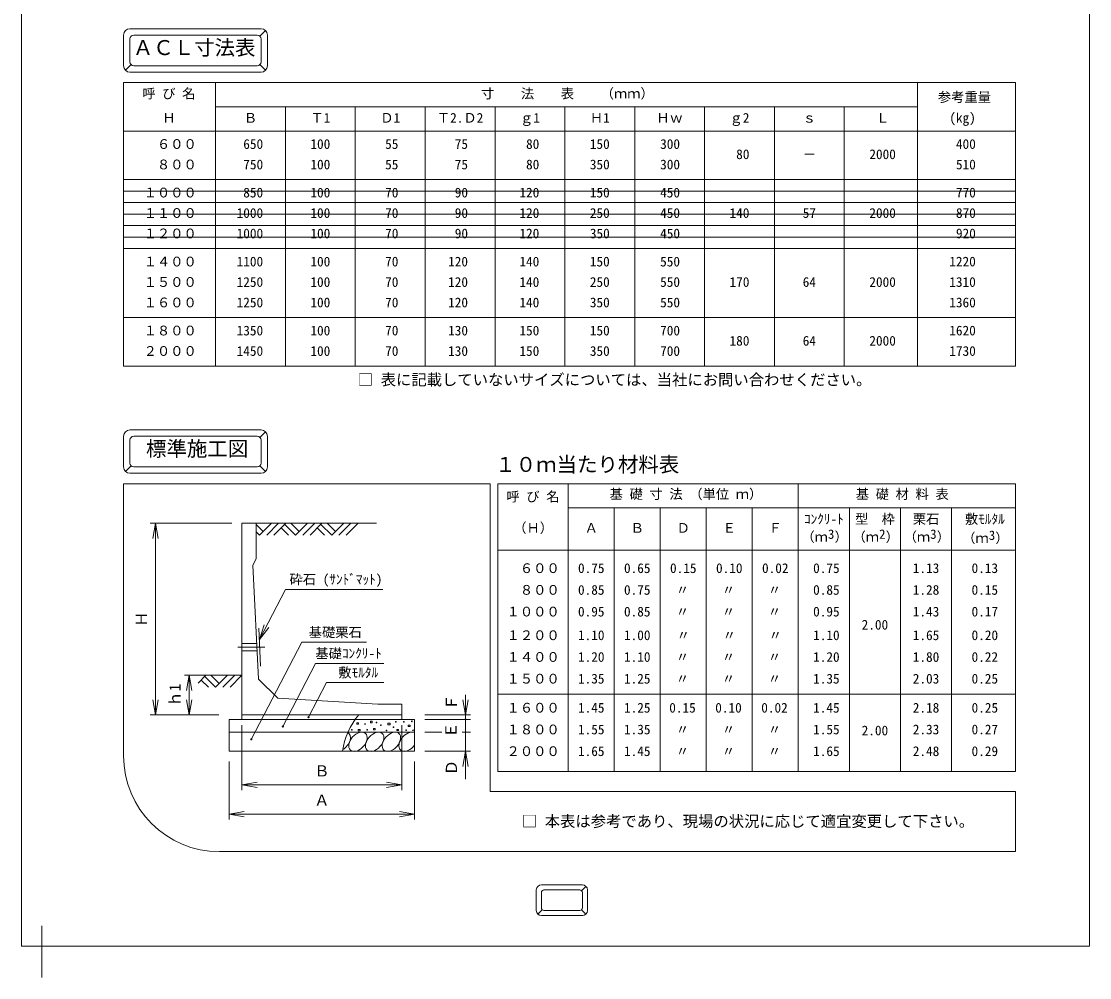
# Model space of a CAD drawing. Units: millimetres, scale not verified. Extents: x 7608 to 29127, y 3804 to 14804.
# Drawn here: x 24947 to 29127, y 6412 to 10155 of the extents above; entities that cross this region are included whole.
import ezdxf
from ezdxf.enums import TextEntityAlignment as Align

# ---------------------------------------------------------------- set-up
doc = ezdxf.new("R2010")
doc.units = ezdxf.units.MM
doc.layers.add('1', color=4, linetype='Continuous', lineweight=18)
doc.styles.add('ＭＳ ゴシック-5.0-0.0', font='')
doc.styles.get('ＭＳ ゴシック-5.0-0.0').set_extended_font_data('ＭＳ ゴシック-5.0-0.0')

msp = doc.modelspace()

# ---------------------------------------------------------------- linework, layer by layer
at = {"layer": '1', "color": 2}
for p, q in [((24947.426, 6535.051), (24947.426, 12575.051)), ((29127.426, 12575.051), (29127.426, 6535.051)), ((28837.426, 9915.051), (25347.426, 9915.051)), ((25347.426, 9915.051), (25347.426, 8805.051)), ((28837.426, 8805.051), (28837.426, 9915.051)), ((28837.426, 9725.051), (25347.426, 9725.051)), ((25347.426, 9490.051), (28837.426, 9490.051)), ((25347.426, 9445.051), (28837.426, 9445.051)), ((25347.426, 9400.051), (28837.426, 9400.051)), ((25347.426, 9355.051), (28837.426, 9355.051)), ((25347.426, 9310.051), (28837.426, 9310.051)), ((25347.426, 9265.051), (28837.426, 9265.051)), ((25347.426, 8805.051), (28837.426, 8805.051)), ((26782.426, 8345.051), (25347.426, 8345.051)), ((25347.426, 7280.051), (25347.426, 8345.051)), ((26782.426, 8345.051), (26782.426, 7140.627)), ((28837.426, 8345.051), (26812.426, 8345.051)), ((26812.426, 8345.051), (26812.426, 7218.805)), ((28837.426, 8345.051), (28837.426, 7218.805)), ((25810.605, 8190.245), (25810.605, 7422.745)), ((25865.652, 8190.245), (25810.605, 8190.245)), ((25865.652, 8190.245), (26336.543, 8190.245)), ((25865.652, 8190.245), (25865.652, 8051.363)), ((28837.426, 8085.051), (26812.426, 8085.051)), ((25865.652, 8051.363), (25853.124, 8026.363)), ((25853.124, 8026.363), (25875.605, 7580.245)), ((25876.274, 7779.881), (25883.755, 7631.428)), ((25810.605, 7595.206), (25585.832, 7595.206)), ((25875.605, 7580.245), (25950.605, 7505.245)), ((25950.605, 7505.245), (26342.856, 7482.745)), ((26342.856, 7482.745), (26435.605, 7482.745)), ((26435.605, 7482.745), (26435.605, 7422.745)), ((26485.605, 7422.745), (25760.605, 7422.745)), ((25760.605, 7422.745), (25760.605, 7297.745)), ((25810.605, 7440.245), (26435.605, 7440.245)), ((26485.605, 7422.745), (26485.605, 7297.745)), ((26485.605, 7372.745), (25760.605, 7372.745)), ((26485.605, 7297.745), (25760.605, 7297.745)), ((28837.426, 7218.805), (26812.426, 7218.805)), ((28837.426, 7140.627), (26782.426, 7140.627)), ((28837.426, 7140.627), (28837.426, 6905.051)), ((25722.426, 6905.051), (28837.426, 6905.051)), ((24947.426, 6535.051), (29127.426, 6535.051))]:
    msp.add_line(p, q, dxfattribs=at)
at = {"layer": '1'}
for p, q in [((25885.369, 10125.767), (25372.426, 10125.767)), ((25880.975, 10096.374), (25903.046, 10118.445)), ((25347.426, 10100.767), (25347.426, 9980.767)), ((25372.426, 10085.767), (25372.426, 9995.767)), ((25387.426, 10100.767), (25870.369, 10100.767)), ((25885.369, 9995.767), (25885.369, 10085.767)), ((25910.369, 9980.767), (25910.369, 10100.767)), ((25376.819, 9985.16), (25354.748, 9963.089)), ((25885.369, 9955.767), (25372.426, 9955.767)), ((25870.369, 9980.767), (25387.426, 9980.767)), ((25880.975, 9985.16), (25903.046, 9963.089)), ((25707.426, 9915.051), (25707.426, 8805.051)), ((28454.093, 9915.051), (28454.093, 8805.051)), ((28454.093, 9820.051), (25707.426, 9820.051)), ((25980.759, 9820.051), (25980.759, 8805.051)), ((26254.093, 9820.051), (26254.093, 8805.051)), ((26527.426, 9820.051), (26527.426, 8805.051)), ((26800.759, 9820.051), (26800.759, 8805.051)), ((27074.093, 9820.051), (27074.093, 8805.051)), ((27347.426, 9820.051), (27347.426, 8805.051)), ((27620.759, 9820.051), (27620.759, 8805.051)), ((27894.093, 9820.051), (27894.093, 8805.051)), ((28167.426, 9820.051), (28167.426, 8805.051)), ((25347.426, 9535.051), (28837.426, 9535.051)), ((25347.426, 9265.051), (28837.426, 9265.051)), ((25347.426, 8995.051), (28837.426, 8995.051)), ((25347.426, 8530.767), (25347.426, 8410.767)), ((25885.369, 8555.767), (25372.426, 8555.767)), ((25387.426, 8530.767), (25870.369, 8530.767)), ((25880.975, 8526.374), (25903.046, 8548.445)), ((25910.369, 8410.767), (25910.369, 8530.767)), ((25372.426, 8515.767), (25372.426, 8425.767)), ((25885.369, 8425.767), (25885.369, 8515.767)), ((25376.819, 8415.16), (25354.748, 8393.089)), ((25870.369, 8410.767), (25387.426, 8410.767)), ((25880.975, 8415.16), (25903.046, 8393.089)), ((25885.369, 8385.767), (25372.426, 8385.767)), ((27087.426, 8345.051), (27087.426, 7218.805)), ((27987.426, 8345.051), (27987.426, 7218.805)), ((27087.426, 8250.051), (28837.426, 8250.051)), ((27267.426, 8250.051), (27267.426, 7218.805)), ((27447.426, 8250.051), (27447.426, 7218.805)), ((27627.426, 8250.051), (27627.426, 7218.805)), ((27807.426, 8250.051), (27807.426, 7218.805)), ((28187.426, 8250.051), (28187.426, 7218.805)), ((28387.426, 8250.051), (28387.426, 7218.805)), ((28587.426, 8250.051), (28587.426, 7218.805)), ((25770.605, 8190.245), (25451.663, 8190.245)), ((25472.476, 8190.245), (25462.057, 8131.157)), ((25472.476, 8190.245), (25472.476, 7440.245)), ((25472.476, 8190.245), (25482.895, 8131.157)), ((25893.179, 8157.672), (25865.652, 8185.198)), ((25879.037, 8143.53), (25865.652, 8156.914)), ((25925.752, 8190.245), (25879.037, 8143.53)), ((25954.037, 8190.245), (25907.321, 8143.53)), ((25982.321, 8190.245), (25935.605, 8143.53)), ((25992.174, 8143.53), (25963.889, 8171.814)), ((26020.458, 8143.53), (25978.032, 8185.956)), ((26034.6, 8157.672), (26002.027, 8190.245)), ((26067.174, 8190.245), (26020.458, 8143.53)), ((26095.458, 8190.245), (26048.742, 8143.53)), ((26123.742, 8190.245), (26077.027, 8143.53)), ((26133.595, 8143.53), (26105.311, 8171.814)), ((26161.879, 8143.53), (26119.453, 8185.956)), ((26176.022, 8157.672), (26143.448, 8190.245)), ((26208.595, 8190.245), (26161.879, 8143.53)), ((26236.879, 8190.245), (26190.164, 8143.53)), ((26265.164, 8190.245), (26218.448, 8143.53)), ((25879.302, 7735.067), (25981.342, 7931.487)), ((25981.342, 7931.487), (26361.168, 7931.487)), ((25879.302, 7735.067), (25897.296, 7792.305)), ((25879.302, 7735.067), (25915.788, 7782.699)), ((25794.762, 7705.245), (25900.443, 7705.245)), ((25810.605, 7719.245), (25868.6, 7719.245)), ((25810.605, 7691.245), (25870.011, 7691.245)), ((26044.508, 7724.312), (25847.25, 7344.605)), ((26298.264, 7724.312), (26044.508, 7724.312)), ((26098.672, 7641.634), (25970.578, 7395.065)), ((26098.672, 7641.634), (26366.168, 7641.634)), ((25603.713, 7595.206), (25593.295, 7536.118)), ((25603.713, 7595.206), (25603.713, 7440.245)), ((25603.713, 7595.206), (25614.132, 7536.118)), ((25669.184, 7595.206), (25638.888, 7564.911)), ((25679.037, 7548.491), (25650.752, 7576.775)), ((25707.321, 7548.491), (25664.895, 7590.917)), ((25721.463, 7562.633), (25688.889, 7595.206)), ((25754.037, 7595.206), (25707.321, 7548.491)), ((25782.321, 7595.206), (25735.605, 7548.491)), ((25810.605, 7595.206), (25763.889, 7548.491)), ((26140.899, 7566.634), (26070.902, 7431.896)), ((26140.899, 7566.634), (26366.168, 7566.634)), ((25472.476, 7440.245), (25462.057, 7499.334)), ((25472.476, 7440.245), (25482.895, 7499.334)), ((25603.713, 7440.245), (25593.295, 7499.334)), ((25603.713, 7440.245), (25614.132, 7499.334)), ((26685.352, 7440.245), (26674.933, 7499.334)), ((26685.352, 7440.245), (26685.352, 7518.992)), ((26685.352, 7440.245), (26695.77, 7499.334)), ((28837.426, 7522.006), (26812.426, 7522.006)), ((25720.605, 7440.245), (25451.663, 7440.245)), ((25810.605, 7145.998), (25810.605, 7400.245)), ((26259.463, 7409.168), (26266.73, 7409.168)), ((26259.463, 7403.718), (26259.463, 7409.168)), ((26266.73, 7403.718), (26259.463, 7403.718)), ((26266.73, 7409.168), (26266.73, 7403.718)), ((26313.075, 7415.816), (26319.878, 7415.816)), ((26313.075, 7409.864), (26313.075, 7415.816)), ((26319.878, 7409.864), (26313.075, 7409.864)), ((26319.878, 7415.816), (26319.878, 7409.864)), ((26381.955, 7408.163), (26390.459, 7408.163)), ((26381.955, 7401.36), (26381.955, 7408.163)), ((26390.459, 7401.36), (26381.955, 7401.36)), ((26390.459, 7408.163), (26390.459, 7401.36)), ((26435.605, 7145.998), (26435.605, 7400.245)), ((26461.039, 7400.51), (26468.693, 7400.51)), ((26461.039, 7394.557), (26461.039, 7400.51)), ((26468.693, 7400.51), (26468.693, 7394.557)), ((26525.605, 7440.245), (26705.352, 7440.245)), ((26525.605, 7422.745), (26705.352, 7422.745)), ((26685.352, 7440.245), (26685.352, 7422.745)), ((26685.352, 7422.745), (26685.352, 7372.745)), ((26265.455, 7383.502), (26273.108, 7383.502)), ((26265.455, 7378.4), (26265.455, 7383.502)), ((26273.108, 7378.4), (26265.455, 7378.4)), ((26273.108, 7383.502), (26273.108, 7378.4)), ((26324.864, 7387.368), (26332.131, 7387.368)), ((26324.864, 7381.918), (26324.864, 7387.368)), ((26332.131, 7381.918), (26324.864, 7381.918)), ((26332.131, 7387.368), (26332.131, 7381.918)), ((26415.97, 7383.502), (26422.773, 7383.502)), ((26415.97, 7379.251), (26415.97, 7383.502)), ((26422.773, 7379.251), (26415.97, 7379.251)), ((26422.773, 7383.502), (26422.773, 7379.251)), ((26468.693, 7394.557), (26461.039, 7394.557)), ((26525.605, 7372.745), (26592.714, 7372.745)), ((26671.758, 7372.745), (26705.352, 7372.745)), ((26685.352, 7372.745), (26685.352, 7297.745)), ((26525.605, 7297.745), (26705.352, 7297.745)), ((26685.352, 7297.745), (26674.933, 7238.657)), ((26685.352, 7297.745), (26685.352, 7188.996)), ((26685.352, 7297.745), (26695.77, 7238.657)), ((25760.605, 7031.25), (25760.605, 7257.745)), ((26485.605, 7031.25), (26485.605, 7257.745)), ((25810.605, 7165.998), (25869.694, 7176.417)), ((25810.605, 7165.998), (26435.605, 7165.998)), ((25810.605, 7165.998), (25869.694, 7155.579)), ((26435.605, 7165.998), (26376.517, 7176.417)), ((26435.605, 7165.998), (26376.517, 7155.579)), ((25760.605, 7051.25), (25819.694, 7061.669)), ((25760.605, 7051.25), (26485.605, 7051.25)), ((25760.605, 7051.25), (25819.694, 7040.831)), ((26485.605, 7051.25), (26426.517, 7061.669)), ((26485.605, 7051.25), (26426.517, 7040.831)), ((27142.426, 6775.051), (26982.426, 6775.051)), ((26962.426, 6675.051), (26962.426, 6755.051)), ((26982.426, 6685.051), (26982.426, 6745.051)), ((26992.426, 6755.051), (27132.426, 6755.051)), ((27139.497, 6752.122), (27156.568, 6769.193)), ((27142.426, 6745.051), (27142.426, 6685.051)), ((27162.426, 6755.051), (27162.426, 6675.051)), ((26985.355, 6677.98), (26968.284, 6660.909)), ((27142.426, 6655.051), (26982.426, 6655.051)), ((26992.426, 6675.051), (27132.426, 6675.051)), ((27139.497, 6677.98), (27156.568, 6660.909)), ((25027.426, 6615.051), (25027.426, 6411.967))]:
    msp.add_line(p, q, dxfattribs=at)
for centre, radius in [((26070.902, 7431.896), 2.5), ((26291.816, 7404.762), 1.5), ((26336.886, 7410.714), 1.5), ((26353.893, 7399.659), 1.5), ((26412.568, 7413.265), 1.5), ((26444.032, 7413.265), 1.5), ((26475.496, 7414.966), 1.5), ((26685.352, 7422.745), 1.5), ((25970.578, 7395.065), 2.5), ((26240.794, 7381.802), 1.5), ((26300.32, 7381.802), 1.5), ((26376.003, 7379.251), 1.5), ((26403.214, 7392.006), 1.5), ((26453.386, 7380.101), 1.5), ((26479.748, 7380.101), 1.5), ((26685.352, 7372.745), 1.5), ((25847.25, 7344.605), 2.5)]:
    msp.add_circle(centre, radius, dxfattribs=at)
for centre, radius, start, end in [((25372.426, 10100.767), 25, 90, 180), ((25885.369, 10100.767), 25, 0, 90), ((25387.426, 10085.767), 15, 90, 180), ((25870.369, 10085.767), 15, 0, 90), ((25387.426, 9995.767), 15, 180, 270), ((25870.369, 9995.767), 15, 270, 0), ((25372.426, 9980.767), 25, 180, 270), ((25885.369, 9980.767), 25, 270, 0), ((25372.426, 8530.767), 25, 90, 180), ((25387.426, 8515.767), 15, 90, 180), ((25870.369, 8515.767), 15, 0, 90), ((25885.369, 8530.767), 25, 0, 90), ((25372.426, 8410.767), 25, 180, 270), ((25387.426, 8425.767), 15, 180, 270), ((25870.369, 8425.767), 15, 270, 0), ((25885.369, 8410.767), 25, 270, 0), ((26485.605, 7257.745), 284.305, 140.06513, 171.91199), ((26982.426, 6755.051), 20, 90, 180), ((27142.426, 6755.051), 20, 0, 90), ((26992.426, 6745.051), 10, 90, 180), ((27132.426, 6745.051), 10, 0, 90), ((26982.426, 6675.051), 20, 180, 270), ((26992.426, 6685.051), 10, 180, 270), ((27132.426, 6685.051), 10, 270, 0), ((27142.426, 6675.051), 20, 270, 0)]:
    msp.add_arc(centre, radius, start, end, dxfattribs=at)
at = {"layer": '1', "color": 2}
msp.add_arc((25722.426, 7280.051), 375, 180, 270, dxfattribs=at)
at = {"layer": '1'}
for centre, start_param, end_param in [((26199.073, 7335.245), 4.26835403, 6.46649224), ((26460.605, 7335.245), 0.18931244, 4.86338467)]:
    msp.add_ellipse(centre, major_axis=(29.442, 32.698), ratio=0.636364, start_param=start_param, end_param=end_param, dxfattribs=at)
for centre in [(26264.456, 7335.245), (26329.839, 7335.245), (26395.222, 7335.245)]:
    msp.add_ellipse(centre, major_axis=(29.442, 32.698), ratio=0.636364, dxfattribs=at)

# ---------------------------------------------------------------- texts
at = {"layer": '1', "color": 7, "style": 'ＭＳ ゴシック-5.0-0.0'}
for s, height, p in [('ＡＣＬ寸法表', 58.65, (25383.535, 10005.092)), ('呼 び 名', 38.12, (25420.758, 9841.561)), ('寸\u3000\u3000法\u3000\u3000表\u3000\u3000（ｍｍ）', 38.12, (26746.129, 9841.561)), ('参考重量', 38.12, (28533.465, 9827.78)), ('Ｈ', 38.12, (25498.758, 9746.561)), ('Ｂ', 38.12, (25818.107, 9746.561)), ('Ｔ1', 38.12, (26078.451, 9746.564)), ('Ｄ1', 38.12, (26351.793, 9746.564)), ('Ｔ2.Ｄ2', 38.12, (26573.121, 9746.564)), ('ｇ1', 38.12, (26898.453, 9746.571)), ('Ｈ1', 38.12, (27171.812, 9746.569)), ('Ｈｗ', 38.12, (27432.137, 9746.565)), ('ｇ2', 38.12, (27718.453, 9746.571)), ('ｓ', 38.12, (28004.787, 9746.565)), ('Ｌ', 38.12, (28291.467, 9746.562)), ('(kg)', 38.12, (28578.318, 9746.571)), ('\u3000６００', 38.12, (25425.758, 9644.051)), ('650', 38.12, (25815.758, 9644.051)), ('100', 38.12, (26078.451, 9644.051)), ('55', 38.12, (26370.851, 9644.051)), ('75', 38.12, (26643.248, 9644.051)), ('80', 38.12, (26922.254, 9644.051)), ('150', 38.12, (27171.812, 9644.051)), ('300', 38.12, (27446.857, 9644.051)), ('400', 38.12, (28604.318, 9644.051)), ('\u3000８００', 38.12, (25425.758, 9564.051)), (' 80', 38.12, (27718.453, 9604.051)), ('－', 38.12, (28004.787, 9604.051)), ('2000', 38.12, (28265.478, 9604.051)), ('750', 38.12, (25815.758, 9564.051)), ('100', 38.12, (26078.451, 9564.051)), ('55', 38.12, (26370.851, 9564.051)), ('75', 38.12, (26643.248, 9564.051)), ('80', 38.12, (26922.254, 9564.051)), ('350', 38.12, (27171.812, 9564.051)), ('300', 38.12, (27446.857, 9564.051)), ('510', 38.12, (28604.318, 9564.051)), ('１０００', 38.12, (25425.758, 9454.051)), (' 850', 38.12, (25789.758, 9454.051)), ('100', 38.12, (26078.451, 9454.051)), ('70', 38.12, (26370.851, 9454.051)), ('90', 38.12, (26643.248, 9454.051)), ('120', 38.12, (26896.254, 9454.051)), ('150', 38.12, (27171.812, 9454.051)), ('450', 38.12, (27446.857, 9454.051)), ('770', 38.12, (28604.318, 9454.051)), ('１１００', 38.12, (25425.758, 9374.051)), ('1000', 38.12, (25789.758, 9374.051)), ('100', 38.12, (26078.451, 9374.051)), ('70', 38.12, (26370.851, 9374.051)), ('90', 38.12, (26643.248, 9374.051)), ('120', 38.12, (26896.254, 9374.051)), ('250', 38.12, (27171.812, 9374.051)), ('450', 38.12, (27446.857, 9374.051)), ('140', 38.12, (27718.453, 9374.051)), ('57', 38.12, (28004.787, 9374.051)), ('2000', 38.12, (28265.478, 9374.051)), ('870', 38.12, (28604.318, 9374.051)), ('１２００', 38.12, (25425.758, 9294.051)), ('1000', 38.12, (25789.758, 9294.051)), ('100', 38.12, (26078.451, 9294.051)), ('70', 38.12, (26370.851, 9294.051)), ('90', 38.12, (26643.248, 9294.051)), ('120', 38.12, (26896.254, 9294.051)), ('350', 38.12, (27171.812, 9294.051)), ('450', 38.12, (27446.857, 9294.051)), ('920', 38.12, (28604.318, 9294.051)), ('１４００', 38.12, (25425.758, 9184.051)), ('1100', 38.12, (25789.758, 9184.051)), ('100', 38.12, (26078.451, 9184.051)), ('70', 38.12, (26370.851, 9184.051)), ('120', 38.12, (26617.248, 9184.051)), ('140', 38.12, (26896.254, 9184.051)), ('150', 38.12, (27171.812, 9184.051)), ('550', 38.12, (27446.857, 9184.051)), ('1220', 38.12, (28578.318, 9184.051)), ('１５００', 38.12, (25425.758, 9104.051)), ('1250', 38.12, (25789.758, 9104.051)), ('100', 38.12, (26078.451, 9104.051)), ('70', 38.12, (26370.851, 9104.051)), ('120', 38.12, (26617.248, 9104.051)), ('140', 38.12, (26896.254, 9104.051)), ('250', 38.12, (27171.812, 9104.051)), ('550', 38.12, (27446.857, 9104.051)), ('170', 38.12, (27718.453, 9104.051)), ('64', 38.12, (28004.787, 9104.051)), ('2000', 38.12, (28265.478, 9104.051)), ('1310', 38.12, (28578.318, 9104.051)), ('１６００', 38.12, (25425.758, 9024.051)), ('1250', 38.12, (25789.758, 9024.051)), ('100', 38.12, (26078.451, 9024.051)), ('70', 38.12, (26370.851, 9024.051)), ('120', 38.12, (26617.248, 9024.051)), ('140', 38.12, (26896.254, 9024.051)), ('350', 38.12, (27171.812, 9024.051)), ('550', 38.12, (27446.857, 9024.051)), ('1360', 38.12, (28578.318, 9024.051)), ('１８００', 38.12, (25425.758, 8914.051)), ('1350', 38.12, (25789.758, 8914.051)), ('100', 38.12, (26078.451, 8914.051)), ('70', 38.12, (26370.851, 8914.051)), ('130', 38.12, (26617.248, 8914.051)), ('150', 38.12, (26896.254, 8914.051)), ('150', 38.12, (27171.812, 8914.051)), ('700', 38.12, (27446.857, 8914.051)), ('1620', 38.12, (28578.318, 8914.051)), ('180', 38.12, (27718.453, 8874.051)), ('64', 38.12, (28004.787, 8874.051)), ('2000', 38.12, (28265.478, 8874.051)), ('２０００', 38.12, (25425.758, 8834.051)), ('1450', 38.12, (25789.758, 8834.051)), ('100', 38.12, (26078.451, 8834.051)), ('70', 38.12, (26370.851, 8834.051)), ('130', 38.12, (26617.248, 8834.051)), ('150', 38.12, (26896.254, 8834.051)), ('350', 38.12, (27171.812, 8834.051)), ('700', 38.12, (27446.857, 8834.051)), ('1730', 38.12, (28578.318, 8834.051)), ('□ 表に記載していないサイズについては、当社にお問い合わせください。', 43.99, (26263.547, 8716.9)), ('標準施工図', 58.65, (25435.215, 8435.109)), ('１０ｍ当たり材料表', 58.65, (26801.654, 8373.597)), ('呼 び 名', 38.12, (26845.176, 8264.058)), ('基 礎 寸 法 （単位 ｍ）', 38.12, (27249.115, 8274.059)), ('基 礎 材 料 表', 38.12, (28212.428, 8274.059)), ('（Ｈ）', 38.12, (26871.949, 8141.558)), ('ｺﾝｸﾘ-ﾄ', 38.12, (28009.459, 8176.558)), ('型\u3000枠', 38.12, (28209.459, 8176.558)), ('栗石', 38.12, (28435.472, 8176.56)), ('敷ﾓﾙﾀﾙ', 38.12, (28639.465, 8176.559)), ('Ａ', 38.12, (27151.449, 8141.558)), ('Ｂ', 38.12, (27331.447, 8141.558)), ('Ｄ', 38.12, (27511.447, 8141.558)), ('Ｅ', 38.12, (27691.447, 8141.558)), ('Ｆ', 38.12, (27871.447, 8141.558)), ('（ｍ ）', 38.12, (27999.515, 8106.561)), ('3', 36.66, (28103.623, 8118.404)), ('（ｍ ）', 38.12, (28199.476, 8106.561)), ('2', 36.66, (28303.584, 8118.403)), ('（ｍ ）', 38.12, (28399.488, 8106.561)), ('3', 36.66, (28503.596, 8118.403)), ('（ｍ ）', 38.12, (28628.74, 8102.096)), ('3', 36.66, (28732.847, 8113.939)), ('\u3000６００', 38.12, (26845.953, 7984.058)), ('0.75', 38.12, (27125.455, 7984.058)), ('0.65', 38.12, (27305.453, 7984.058)), ('0.15', 38.12, (27485.467, 7984.059)), ('0.10', 38.12, (27665.467, 7984.059)), ('0.02', 38.12, (27845.467, 7984.059)), ('0.75', 38.12, (28045.455, 7984.058)), ('1.13', 38.12, (28435.469, 7984.059)), ('0.13', 38.12, (28665.467, 7984.059)), ('砕石 (ｻﾝﾄﾞﾏｯﾄ)', 38.12, (25996.513, 7940.496)), ('\u3000８００', 38.12, (26845.945, 7899.058)), ('0.85', 38.12, (27125.445, 7899.058)), ('0.75', 38.12, (27305.443, 7899.058)), (' 〃\u3000', 38.12, (27482.445, 7899.058)), (' 〃\u3000', 38.12, (27662.445, 7899.058)), (' 〃\u3000', 38.12, (27842.445, 7899.058)), ('0.85', 38.12, (28045.445, 7899.058)), ('1.28', 38.12, (28435.459, 7899.058)), ('0.15', 38.12, (28665.457, 7899.058)), ('１０００', 38.12, (26845.945, 7814.058)), ('0.95', 38.12, (27125.445, 7814.058)), ('0.85', 38.12, (27305.443, 7814.058)), ('0.95', 38.12, (28045.445, 7814.058)), ('1.43', 38.12, (28435.459, 7814.058)), ('0.17', 38.12, (28665.457, 7814.058)), (' 〃\u3000', 38.12, (27482.445, 7814.058)), (' 〃\u3000', 38.12, (27662.445, 7814.058)), (' 〃\u3000', 38.12, (27842.445, 7814.058)), ('基礎栗石', 38.12, (26071.677, 7733.319)), ('2.00', 38.12, (28235.449, 7762.624)), ('１２００', 38.12, (26845.945, 7721.558)), ('1.10', 38.12, (27125.445, 7721.558)), ('1.00', 38.12, (27305.443, 7721.558)), ('〃', 38.12, (27511.467, 7721.559)), ('〃', 38.12, (27691.467, 7721.559)), ('〃', 38.12, (27871.467, 7721.559)), ('1.10', 38.12, (28045.445, 7721.558)), ('1.65', 38.12, (28435.459, 7721.558)), ('0.20', 38.12, (28665.457, 7721.558)), ('基礎ｺﾝｸﾘ-ﾄ', 38.12, (26097.617, 7650.642)), ('１４００', 38.12, (26845.945, 7636.558)), ('1.20', 38.12, (27125.445, 7636.558)), ('1.10', 38.12, (27305.443, 7636.558)), (' 〃\u3000', 38.12, (27482.445, 7636.558)), (' 〃\u3000', 38.12, (27662.445, 7636.558)), (' 〃\u3000', 38.12, (27842.445, 7636.558)), ('1.20', 38.12, (28045.445, 7636.558)), ('1.80', 38.12, (28435.459, 7636.558)), ('0.22', 38.12, (28665.457, 7636.558)), ('敷ﾓﾙﾀﾙ', 38.12, (26187.619, 7575.641)), ('１５００', 38.12, (26845.945, 7551.557)), ('1.35', 38.12, (27125.445, 7551.557)), ('1.25', 38.12, (27305.443, 7551.557)), (' 〃\u3000', 38.12, (27482.445, 7551.557)), (' 〃\u3000', 38.12, (27662.445, 7551.557)), (' 〃\u3000', 38.12, (27842.445, 7551.557)), ('1.35', 38.12, (28045.445, 7551.557)), ('2.03', 38.12, (28435.459, 7551.558)), ('0.25', 38.12, (28665.457, 7551.557)), ('１６００', 38.12, (26845.945, 7437.81)), ('1.45', 38.12, (27125.445, 7437.81)), ('1.25', 38.12, (27305.443, 7437.81)), ('0.15', 38.12, (27482.445, 7437.81)), ('0.10', 38.12, (27662.445, 7437.81)), ('0.02', 38.12, (27842.445, 7437.81)), ('1.45', 38.12, (28045.445, 7437.81)), ('2.18', 38.12, (28435.459, 7437.811)), ('0.25', 38.12, (28665.457, 7437.811)), ('１８００', 38.12, (26845.945, 7352.81)), ('1.55', 38.12, (27125.445, 7352.81)), ('1.35', 38.12, (27305.443, 7352.81)), ('1.55', 38.12, (28045.445, 7352.81)), ('2.33', 38.12, (28435.459, 7352.811)), ('0.27', 38.12, (28665.457, 7352.811)), (' 〃\u3000', 38.12, (27482.445, 7352.81)), (' 〃\u3000', 38.12, (27662.445, 7352.81)), (' 〃\u3000', 38.12, (27842.445, 7352.81)), ('2.00', 38.12, (28235.449, 7348.874)), ('２０００', 38.12, (26845.945, 7267.811)), ('1.65', 38.12, (27125.445, 7267.811)), ('1.45', 38.12, (27305.443, 7267.811)), ('1.65', 38.12, (28045.445, 7267.811)), ('2.48', 38.12, (28435.459, 7267.811)), ('0.29', 38.12, (28665.457, 7267.811)), (' 〃\u3000', 38.12, (27482.445, 7267.811)), (' 〃\u3000', 38.12, (27662.445, 7267.811)), (' 〃\u3000', 38.12, (27842.445, 7267.811)), ('Ｂ', 43.99, (26093.123, 7186.005)), ('Ａ', 43.99, (26093.123, 7071.257)), ('□ 本表は参考であり、現場の状況に応じて適宜変更して下さい。', 43.99, (26905.371, 6988.869))]:
    msp.add_text(s, height=height, dxfattribs=at).set_placement(p, align=Align.BOTTOM_LEFT)
for s, p in [('Ｈ', (25452.492, 7785.253)), ('ｈ1', (25583.728, 7472.733)), ('Ｆ', (26665.375, 7458.999)), ('Ｅ', (26663.462, 7350.479)), ('Ｄ', (26665.375, 7204.003))]:
    msp.add_text(s, height=43.99, rotation=90, dxfattribs=at).set_placement(p, align=Align.BOTTOM_LEFT)

doc.saveas('drawing.dxf')
